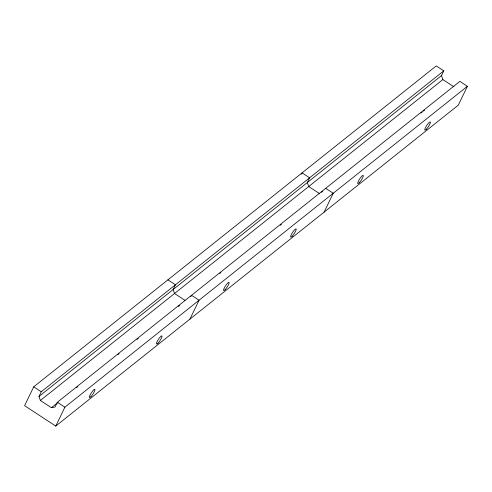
<?xml version="1.0" encoding="UTF-8"?>
<svg xmlns="http://www.w3.org/2000/svg" width="492" height="492" viewBox="0 0 492 492"><rect width="100%" height="100%" fill="white"/><g stroke="black" fill="none" stroke-linecap="round" stroke-linejoin="round"><path stroke-width="0.74" d="M33.733 386.817L24.6 405.697L55.762 426.078L458.267 105.183L467.4 86.303L459.86 81.371L57.355 402.259L55.067 406.982L51.414 407.702L40.356 400.47L38.985 396.466L41.266 391.743L443.778 70.854L436.238 65.922L33.733 386.817L41.266 391.743M55.762 426.078L64.889 407.192L467.4 86.303M190.871 296.645L191.523 295.298L199.063 300.225L189.93 319.111M301.418 174.236L302.07 172.889L309.609 177.815L307.328 182.538L308.699 186.542L319.757 193.774M324.099 212.15L333.232 193.264L325.692 188.331M38.985 396.466L441.496 75.577L443.778 70.854M40.356 400.47L442.868 79.581L441.496 75.577M51.414 407.702L58.007 402.444M76.574 387.641L77.773 386.687M117.902 354.695L119.101 353.742M137.071 339.412L138.264 338.459M178.399 306.467L179.592 305.514M219.727 273.515L220.926 272.562M280.225 225.287L281.418 224.334M321.553 192.341L322.752 191.388M420.98 113.074L422.179 112.121M423.378 111.161L424.578 110.208M442.868 79.581L453.925 86.807M167.901 279.85L175.441 284.782L173.153 289.499L174.531 293.509L184.974 300.335M57.355 402.259L64.889 407.192M90.946 396.638A4.908 1.015 -56.8 0 0 94.968 389.553A4.908 1.015 -56.8 0 0 90.553 394.11A4.908 1.015 -56.8 0 0 90.946 396.638M158.03 343.158A4.908 1.015 -56.8 0 0 162.053 336.073A4.908 1.015 -56.8 0 0 157.643 340.63A4.908 1.015 -56.8 0 0 158.03 343.158M225.121 289.677A4.908 1.015 -56.8 0 0 229.137 282.586A4.908 1.015 -56.8 0 0 224.727 287.143A4.908 1.015 -56.8 0 0 225.121 289.677M292.205 236.197A4.908 1.015 -56.8 0 0 296.221 229.106A4.908 1.015 -56.8 0 0 291.811 233.663A4.908 1.015 -56.8 0 0 292.205 236.197M359.289 182.71A4.908 1.015 -56.8 0 0 363.305 175.626A4.908 1.015 -56.8 0 0 358.896 180.183A4.908 1.015 -56.8 0 0 359.289 182.71M426.373 129.23A4.908 1.015 -56.8 0 0 430.389 122.145A4.908 1.015 -56.8 0 0 425.98 126.702A4.908 1.015 -56.8 0 0 426.373 129.23"/></g></svg>
